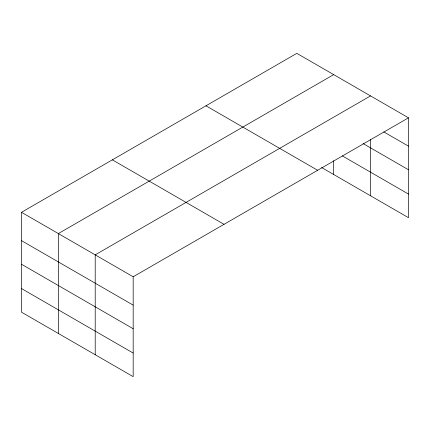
<?xml version="1.0" encoding="UTF-8"?>
<svg xmlns="http://www.w3.org/2000/svg" width="430" height="430" viewBox="0 0 430 430"><rect width="100%" height="100%" fill="white"/><g stroke="black" fill="none" stroke-linecap="round" stroke-linejoin="round"><path stroke-width="0.64" d="M370.531 139.331L370.531 195.774M321.586 167.517L408.5 217.698L408.5 117.825L296.824 53.347L21.5 212.302L21.5 312.175L133.176 376.653L133.176 276.78L21.5 212.302M333.675 74.626L58.351 233.581L58.351 333.454M370.531 95.901L95.207 254.856L95.207 354.728M133.176 276.78L408.5 117.825M383.764 131.892L408.5 146.173M363.044 143.534L408.5 169.775M342.312 155.88L408.5 194.091M205.965 105.802L317.641 170.28M112.359 159.847L224.035 224.326M21.5 240.655L133.176 305.128M21.5 264.256L133.176 328.735M21.5 288.573L133.176 353.051M333.675 160.729L333.675 174.499"/></g></svg>
